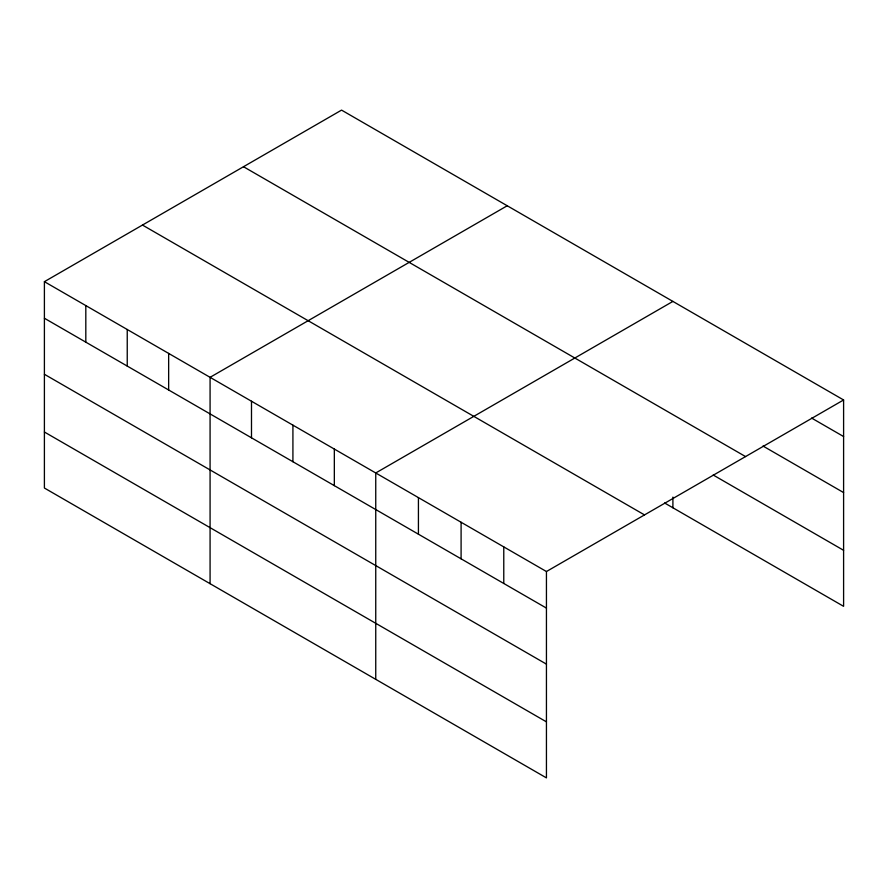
<?xml version="1.0" encoding="UTF-8"?>
<svg xmlns="http://www.w3.org/2000/svg" width="888" height="888" viewBox="0 0 888 888"><rect width="100%" height="100%" fill="white"/><g stroke="black" fill="none" stroke-linecap="round" stroke-linejoin="round"><path stroke-width="1.33" d="M44.4 281.674L546.442 571.528L546.442 777.888L44.4 488.034L44.4 281.674L341.558 110.112L843.6 399.966L843.6 606.326L664.624 502.997M507.226 205.761L210.079 377.322L210.079 583.682M672.904 301.409L375.746 472.971L375.746 679.342M546.442 571.528L843.6 399.966M811.599 418.07L843.6 436.541M762.992 446.031L843.6 492.574M243.49 166.722L745.543 456.576M713.208 475.013L843.6 550.305M142.457 225.053L644.51 514.907M44.4 318.248L546.442 608.102M44.4 374.281L546.442 664.135M44.4 432.012L546.442 721.855M672.904 497.102L672.904 507.781M503.774 546.886L503.774 583.471M461.094 522.255L461.094 558.83M418.426 497.613L418.426 534.188M334.332 449.062L334.332 485.636M292.918 425.152L292.918 461.727M251.493 401.232L251.493 437.817M168.653 353.413L168.653 389.987M127.239 329.492L127.239 366.078M85.814 305.583L85.814 342.169"/></g></svg>
